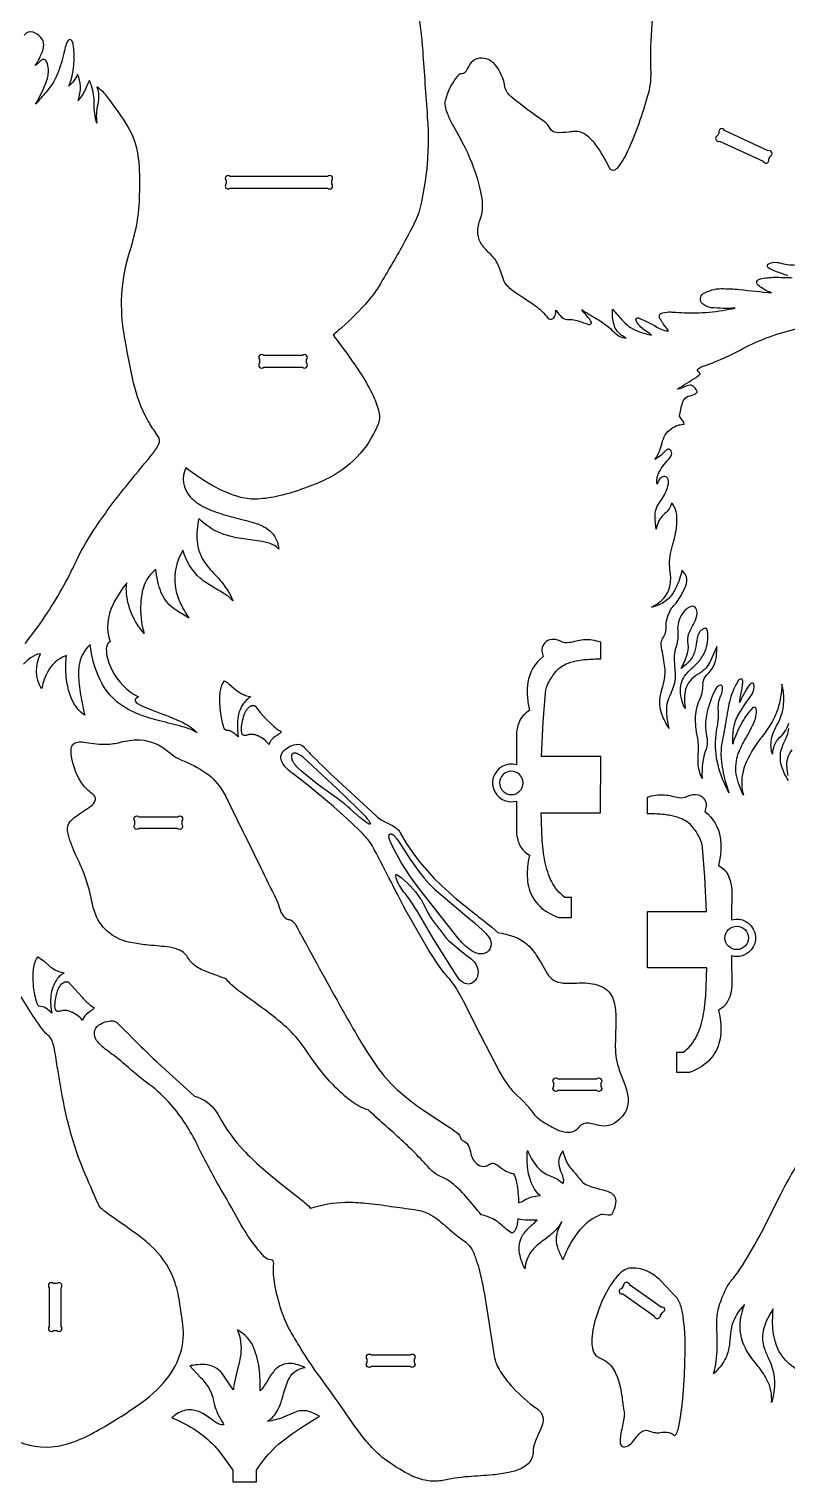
# Model space of a CAD drawing. Extents: x -297 to 360, y -254 to 316.
# Drawn here: x -19.6 to 174.1, y -252.3 to 118.8 of the extents above; entities that cross this region are included whole.
import ezdxf

# ---------------------------------------------------------------- set-up
doc = ezdxf.new("R2010")
doc.units = 0
doc.header["$MEASUREMENT"] = 0
doc.layers.get('0').update_dxf_attribs({"linetype": 'CONTINUOUS'})

msp = doc.modelspace()

# ---------------------------------------------------------------- linework, layer by layer
for points in [[(76.43, 135.1, -0.070329), (81.01, 113.26, 0.000867), (82.18, 96.34, -0.045678), (81.96, 82.45, -0.017739), (80.72, 74.68, -0.063722), (78.93, 69.38, -0.013917), (75.6, 63.04, -0.005028), (69.64, 52.84, -0.037354), (67.11, 49.37, -0.02405), (60.36, 42.61, -0.011954), (58.09, 40.67, -0.020298), (65.25, 30.64, -0.030212), (68.42, 25.01, -0.052109), (69.83, 20.95, -0.150271), (69.53, 17.69, -0.187965), (56.19, 3.73, -0.028023), (50.84, 1.54, -0.02766), (44.31, -0.46, -0.043257), (38.9, -1.25, -0.067309), (34.5, -0.83, -0.060689), (27.22, 2.25, -0.039676), (20.48, 6.77, 0.299532), (21.58, -0.69, 0.087), (25.38, -3.37, 0.045821), (30.01, -5.15, 0.011316), (35.11, -6.52, -0.010703), (38.45, -7.45, -0.074593), (41.53, -8.99, -0.174765), (44.03, -12.84, -0.037408), (44.23, -14.04, 0.113296), (42.71, -12.91, 0.068641), (39.95, -12.1), (34.62, -11.35, -0.047579), (29.62, -10.06, -0.109363), (23.8, -6.2, 0.076069), (23.35, -11.98, 0.12384), (25.23, -17.33, 0.039931), (28.39, -21.04, -0.044461), (31.31, -24.79, -0.048674), (32.49, -27.24, 0.073284), (30.43, -25.51, 0.011531), (27.37, -23.7, -0.042965), (24.18, -21.49, -0.149929), (19.75, -14.27, 0.167713), (17.74, -23.36, 0.073265), (18.95, -27.49, 0.03001), (20.13, -29.82, 0.012807), (21.25, -31.68, 0.010715), (18.27, -29.82, -0.178967), (13.88, -24.36, -0.039776), (13.2, -21.81, -0.013692), (12.79, -19.25, 0.14529), (9.85, -23.27, 0.073676), (8.94, -27.8, 0.090771), (9.85, -35.59, -0.17418), (5.28, -24.65, -0.04076), (5.38, -22.65, 0.046058), (1.89, -28.08, 0.203272), (1.12, -37.7, 0.19202), (0.57, -38.17, 0.154062), (0.17, -40.03, 0.103542), (1.57, -44.86, 0.154317), (8.37, -51.81, 0.083761), (7.64, -52.31, 0.389363), (7.8, -53.18, 0.067936), (10.03, -54.43, -0.001676), (17.34, -57.27, -0.040309), (21.29, -59.23, -0.06865), (23.34, -60.91, 0.061537), (19.63, -59.4, 0.006694), (13.79, -57.92, -0.026967), (8.7, -56.33, -0.041157), (4.81, -54.43, -0.144989), (-1.45, -47.39, -0.089004), (-3.96, -38.42, 0.178602), (-6.83, -44.01, 0.039721), (-6.95, -45.98, 0.038641), (-6.4, -51.27, 0.00965), (-5.36, -56.49, -0.13299), (-8.62, -52.47, -0.064005), (-9.8, -48.56, -0.05419), (-10.17, -43.57, -0.018679), (-10.04, -41.25, 0.198126), (-14.98, -45.62, 0.041469), (-15.89, -47.94, 0.016575), (-16.37, -49.74, -0.261117), (-16.63, -40.75, 0.11613), (-19.24, -41.82, 0.032512), (-20.97, -43.43, -0.008994)], [(140.37, 127.52, 0.020828), (139.27, 115.69, 0.022262), (139.28, 107.78, -0.070317), (138.49, 101.79, -0.036845), (133.38, 87.63, -0.068792), (130.6, 83.23, -0.091833), (129.98, 82.77, -0.327512), (128.94, 83.06, -0.072774), (128.66, 83.45, 0.053577), (125.17, 89.37, 0.079339), (122.37, 92.03, 0.152945), (119.86, 92.69, 0.027119), (118.32, 92.48, -0.042613), (115.28, 92.37, -0.250257), (113.55, 93.42, 0.130871), (112.01, 95.22, -0.021834), (103.56, 101.58, -0.141466), (102.02, 103.92, 0.136385), (99.53, 109.68, 0.168818), (96.8, 111.34, 0.167635), (94.28, 110.94, 0.129787), (92.76, 109.34, 0.018982), (92.21, 108.27, -0.151925), (91.47, 107.49, -0.072325), (90.76, 107.34, 0.165154), (89.87, 106.79, 0.109853), (86.75, 100.51, 0.077887), (86.71, 99.14, 0.043691), (87.27, 97.33, 0.031225), (88.54, 94.56, -0.014432), (91.83, 88.51, -0.055078), (95.63, 78, -0.025038), (96.19, 74.84, -0.062536), (96.11, 71.94, -0.050482), (95.49, 69.86, 0.100672), (95.03, 66.5, 0.130159), (96.04, 63.8, 0.034671), (96.63, 63.04, 0.004668), (98.76, 60.82, -0.101238), (100.57, 57.79), (101.55, 54.9, 0.118116), (102.72, 53.1, 0.04113), (104.06, 52, -0.002898), (109.57, 48.29, -0.073029), (113.09, 44.92, 0.249937), (113.93, 44.68, 0.394335), (114.91, 47, -0.131701), (115.16, 46.8, 0.014317), (116.5, 45.26, 0.244911), (118.41, 44.61, -0.095856), (120.03, 44.49, -0.008794), (123.38, 43.38, 0.328193), (124.1, 43.66, 0.18721), (124.11, 43.84, 0.083905), (122.98, 45.57, -0.024261), (121.63, 47.15, 0.013108), (125.57, 44.74, -0.033522), (128.58, 42.63, -0.008892), (130.1, 41.22, 0.060371), (131.39, 40.28, 0.112928), (133, 39.89, -0.107204), (130.68, 41.68, -0.105157), (129.92, 43.28, -0.094506), (129.51, 47.26, 0.021477), (132.23, 44.18, 0.116316), (136.37, 41.5, 0.027086), (139.49, 40.63, 0.015978), (137.71, 41.89, -0.11479), (135.52, 44.33, -0.328521), (135.57, 44.92, -0.328521), (136.14, 45.04, -0.024781), (141.53, 42.33, 0.074741), (143.19, 41.75, 0.046363), (143.82, 41.71, 0.076723), (142.94, 42.87, -0.041519), (142.15, 44.06, 0.028656), (141.66, 44.75, -0.222996), (141.54, 45.84, -0.185093), (141.83, 46.13, -0.107614), (143.9, 46.55, -0.024605), (144.97, 46.52, 0.017104), (150.74, 46.3, 0.035818), (157.66, 46.96, 0.01125), (160.83, 47.53, -0.042452), (154.72, 47.64, -0.132414), (152.53, 48.62, -0.488687), (152.71, 51.23, -0.131071), (157.27, 52.51, -0.026969), (161.98, 52.28, -0.001658), (170.12, 51.42, 0.073029), (169.43, 51.71, -0.063077), (166.71, 53.39, -0.401455), (166.55, 54.62, -0.144956), (167.09, 54.94, -0.045014), (167.64, 55.07, -0.055704), (171.53, 55.41, -0.007778), (175.44, 55.3, 0.025224)], [(-20.56, -38.14), (-17.89, -34.6, 0.039199), (-9.23, -20.61, 0.003776), (-7.12, -16.24, -0.030703), (-3.01, -9.13, -0.02348), (5.11, 1.91, -0.002814), (11.64, 9.88, 0.043735), (13.44, 12.49, 0.187406), (13.69, 14.21, 0.069781), (13.48, 14.68, -0.013916), (11.28, 17.99, -0.012968), (10.62, 19.14, -0.072368), (7.14, 28.45, -0.013019), (4.55, 41.82, -0.116204), (6.31, 62.5, 0.073879), (8.68, 76.35, 0.02178), (8.55, 84.7, 0.113228), (5.6, 94.11, 0.019313), (4.57, 95.76, 0.010285), (0.28, 101.69, 0.049822), (-0.89, 102.96, 0.02213), (-2.22, 104.05, -0.137475), (-2.03, 99.64, 0.09706), (-2.26, 94.75, -0.080757), (-2.91, 99.8, 0.080103), (-3.62, 104.28, 0.016507), (-4.11, 105.71, 0.058574), (-4.46, 105.11, -0.04715), (-6, 101.91, -0.039815), (-7.02, 100.54, 0.081273), (-6.44, 104.26, 0.107299), (-7.2, 107.19, -0.101159), (-9.39, 104.27, 0.133809), (-8.28, 115.01, 0.104396), (-8.71, 115.93, 0.4885), (-9.59, 115.88, 0.073098), (-10.09, 115, 0.034147), (-10.54, 113.29, -0.030418), (-12.03, 108.07, -0.093737), (-15.22, 102.74, -0.010797), (-16.59, 101.18, 0.011618), (-17.93, 99.61, 0.04554), (-15.03, 105.78, 0.110313), (-14.66, 109.04, 0.102475), (-15.3, 110.79, 0.330465), (-16.09, 111.01, 0.128215), (-17.03, 110.37), (-17.49, 109.89, -0.056296), (-17.99, 109.48, 0.05712), (-16.09, 113.27, 0.063771), (-15.82, 114.73, 0.204711), (-16.63, 116.76, 0.1186), (-18.53, 118, 0.317363), (-20.81, 117.3, 0.087814)], [(174.34, 55.79, -0.007767), (171.28, 56.9, -0.01989), (169.41, 57.73, -0.518717), (169.26, 58.73, -0.181117), (171.62, 59.2, -0.03993), (172.76, 58.95, 0.057308), (176.73, 58.53, -0.007512)], [(174.48, -58.56, -0.124901), (171.93, -62.45, 0.151213), (170.53, -65.11, 0.016769), (170.35, -66.41, -0.114421), (170.12, -62.57, -0.083801), (171.69, -58.75, 0.15929), (173.18, -50.63, 0.019004), (172.77, -48.49, -0.069805), (171.71, -54.93, -0.064773), (169.67, -59.12, -0.030115), (166.88, -63, 0.065408), (163.34, -69.27, 0.129892), (162.67, -75.6, 0.030012), (162.98, -76.91, -0.077056), (161.13, -71.49, -0.123418), (161.64, -66.28, -0.045076), (163.51, -62.49, 0.03835), (165.83, -57.86, 0.080904), (166.28, -55.77, 0.046424), (166.21, -54.82, 0.454877), (165.59, -54.47, 0.117244), (165.32, -54.62, 0.067086), (163.03, -57.59, 0.050298), (160.65, -62.44, 0.022432), (160.24, -63.82, -0.043024), (160.5, -59.61, -0.095909), (161.95, -55.85, -0.014775), (164.75, -51.71, 0.095136), (165.59, -49.98, 0.10271), (165.62, -48.57, 0.513419), (164.99, -48.3, 0.108189), (164.76, -48.46, 0.058986), (163.21, -50.75, 0.007123), (161.99, -53.22, -0.030098), (162.16, -51.97, 0.027218), (162.73, -48.79, 0.031955), (162.77, -47.72, 0.104008), (162.63, -47.32, 0.362515), (162.19, -47.24, 0.185951), (161.51, -47.81, 0.076365), (159.37, -53.1, 0.015861), (158.94, -55.21, -0.001977), (157.93, -61.13, 0.015389), (157.38, -64.1, 0.065926), (157.34, -68.3, 0.045212), (158.54, -74.05, 0.011293), (159.26, -76.29, -0.037696), (156.95, -70.86, -0.076249), (155.83, -63.75, -0.046831), (156.29, -59.55, 0.059151), (156.54, -54.75, -0.11499), (157.22, -51.44, 0.11346), (157.65, -49.35, 0.422777), (157, -48.79, 0.184095), (155.99, -49.57, 0.047833), (155.54, -50.4, 0.0445), (153.73, -55.48, 0.067747), (153.28, -59.83, 0.041714), (153.68, -62.45, -0.119543), (153.41, -65.11, 0.098463), (152.41, -72.59, -0.103072), (151.39, -68.72, -0.047908), (151.47, -65.67, 0.063903), (151.22, -61.97, -0.058323), (150.75, -56.83, -0.102603), (151.99, -52.01, 0.104996), (152.63, -48.3, -0.172123), (153.62, -46.12, 0.195997), (156.06, -41.26, 0.031323), (156.13, -38.94), (154.54, -42.54, -0.130815), (152.34, -45.35, 0.032736), (150.19, -46.81, 0.203222), (147.96, -50.98, 0.053807), (147.93, -53.32, 0.015935), (148.08, -54.74, -0.13736), (146.89, -49.45, -0.172056), (148.55, -45.7, -0.020181), (150.9, -43.43, 0.072041), (152.83, -40.86, 0.123222), (153.86, -35.82, 0.042865), (153.71, -34.72, 0.117466), (153.45, -34.24, 0.157503), (153.04, -34.28, 0.258569), (151.2, -36.4, 0.036353), (150.92, -38.3, -0.065918), (150.18, -41.06, -0.116694), (148.3, -43.52, -0.018207), (147.06, -44.5, 0.060915), (148.67, -40.65, 0.104737), (148.79, -37.54, -0.139951), (149.15, -35.25, -0.003733), (150.48, -32.73, 0.100653), (151.11, -30.46, 0.10935), (150.84, -29.12, 0.367404), (149.59, -28.65, 0.182425), (146.81, -31.46, 0.137594), (146.19, -35.1, -0.119867), (145.6, -39.44, 0.07433), (145.27, -41.82, 0.019104), (145.49, -45.46, -0.114811), (144.85, -49.85, -0.009428), (143.87, -52.03, 0.114985), (143.31, -56.36, 0.044875), (143.91, -59.82, -0.04556), (142.1, -56.19, -0.142518), (141.78, -51.35), (141.94, -50.67, 0.008646), (142.7, -47.65, 0.08794), (142.83, -43.69, 0.011617), (142.03, -39.23, -0.056051), (141.98, -37.87, -0.128471), (142.52, -36.56, 0.144619), (143.18, -34.27, -0.083832), (143.5, -31.78, -0.090654), (144.44, -29.36, -0.038606), (145.45, -28.17, 0.062822), (147.45, -25.06, 0.049924), (148.41, -22.8, 0.204915), (148.15, -20.56, 0.009707), (147.3, -19.41, -0.051643), (145.72, -23.96, -0.059979), (144.18, -26.32, -0.118312), (141.41, -28.24, -0.044354), (139.47, -28.86, 0.066351), (142.22, -26.96, 0.16397), (144.23, -23.03, 0.089667), (144.19, -19.35, -0.109076), (144.67, -13.79, 0.042554), (145.85, -8.59, 0.05224), (145.91, -5.2, 0.123399), (145, -2.74, 0.039353), (144.6, -2.27, -0.148803), (142.89, -4.96, 0.151721), (140.83, -8.2, 0.035855), (140.69, -8.97, -0.032039), (140.41, -5.64, -0.045071), (140.55, -4.11, -0.063773), (140.95, -3.1, -0.011537), (142.29, -1.03, 0.086235), (143.78, 2.65, 0.17793), (143.6, 4.05, 0.420412), (142.15, 4.37, 0.135197), (141.38, 3.56, 0.028909), (140.9, 2.53, -0.165787), (141.36, 5.5, -0.062958), (142.72, 7.62, -0.006001), (144.14, 9.28, 0.140379), (144.65, 10.36, 0.372208), (143.87, 11.47, 0.246926), (143.19, 11.25, -0.024761), (141.83, 9.88, -0.054713), (140.36, 8.88, 0.071732), (141.7, 11.47, 0.01673), (142.32, 13.62, -0.188237), (144.95, 17.02, -0.092681), (146.48, 17.69, 0.004501), (147.84, 17.92, 0.092677), (147.31, 18.95, -0.02303), (146.64, 19.9, -0.043461), (147.42, 23.37, -0.038106), (147.78, 24.17, -0.205067), (149.32, 25.15, 0.148004), (151.18, 26.05, 0.121409), (150.85, 26.78, 0.039175), (150.13, 27.6, 0.195753), (149.37, 27.85, 0.078766), (147.75, 27.34, -0.082002), (146.13, 26.85, -0.002491), (150.88, 29.85, 0.048798), (151.89, 30.69, 0.176881), (151.44, 31.18, -0.146353), (151.21, 31.53, -0.165852), (151.23, 31.71, -0.187032), (152.2, 32.51, 0.044337), (163.51, 37.55, -0.071981), (178.01, 42.52, -0.068852)], [(174.47, -73.14, -0.093331), (172.55, -68.78, -0.133461), (172.83, -64.67, -0.036361), (173.79, -62.48, 0.089274), (174.57, -59.86, 0.071182)], [(175.33, -65.34, 0.191273), (174.01, -69.91, 0.024496), (174.28, -71.85, -0.011113)], [(-23.39, -241.46, 0.163797), (-12.42, -243.19, 0.060579), (-7.26, -241.72, 0.036643), (-1.65, -238.95, 0.02738), (9.29, -231.98, 0.073943), (16.2, -225.22, 0.103988), (19.43, -218.25, 0.094715), (19.62, -211.41), (18.75, -205.62, 0.053866), (17.27, -200.07, 0.109598), (11.46, -191.9, 0.030042), (8.28, -189.31, 0.005437), (0.93, -184.08, -0.020872), (-0.89, -182.67, -0.096572), (-1.93, -181.27, -0.005494), (-5.67, -172.66, -0.041725), (-9.81, -159.71, -0.018045), (-12.17, -147.51, 0.004632), (-12.97, -142.49, 0.033701), (-13.68, -139.54, 0.138652), (-14.84, -138.13, -0.060014), (-16.65, -136.03, -0.034838), (-23.45, -125.03, -0.003946)], [(176.68, -223.7, -0.047913), (173.71, -221.21, -0.122834), (171.12, -216.61, -0.072289), (170.43, -211.1, -0.020661), (170.56, -208.15, 0.073337), (168.17, -213.01, 0.159938), (168.32, -218.25, 0.030333), (169.46, -220.96, -0.170602), (170.55, -230.41, -0.022436), (170.15, -232.01, 0.143267), (168.98, -226.22, 0.050355), (166.28, -222.25, -0.04682), (163.48, -218.18, -0.16245), (162.25, -210.86, -0.052205), (163.23, -207.01, 0.128398), (160.03, -212.38, 0.030378), (159.76, -213.65, 0.012622), (159.42, -216.88, -0.064556), (158.69, -220.08, -0.090731), (156.24, -223.8, -0.019101), (155.34, -224.7, 0.060814), (156.25, -218.14, 0.017572), (156.24, -214.52, -0.014653), (156.16, -211.27, -0.073747), (156.79, -207.31, -0.039564), (158.49, -203.05, -0.048251), (160.04, -200.69, 0.028294), (162.71, -197, 0.021741), (167.55, -188.64), (172.61, -178.61, -0.028625), (180.15, -165.89, -0.049406)]]:
    msp.add_lwpolyline(points, format="xyb")
for points in [[(156.87, 90.17), (168.01, 85.03, 1), (169.42, 85.55), (169.79, 86.34, 1), (169.27, 87.75), (158.12, 92.9, 1), (156.72, 92.38), (156.35, 91.58, 1)], [(31.83, 78.19), (56.71, 78.19, 1), (57.77, 79.25), (57.77, 80.13, 1), (56.71, 81.19), (31.83, 81.19, 1), (30.77, 80.13), (30.77, 79.25, 1)], [(40.39, 32.45), (50.27, 32.45, 1), (51.33, 33.51), (51.33, 34.39, 1), (50.27, 35.45), (40.39, 35.45, 1), (39.33, 34.39), (39.33, 33.51, 1)], [(111.38, -67.05), (111.76, -58.19), (112.39, -50.71, -0.088505), (113.19, -48.11, -0.025013), (113.84, -46.96, -0.022924), (114.75, -45.63, -0.139463), (118.21, -43.15, -0.050567), (120.9, -42.45, -0.018966), (122.63, -42.23, -0.022319), (126.49, -42.08), (126.49, -37.82, 0.098584), (122.09, -37.23, 0.038732), (120.2, -37.54, -0.029406), (118.4, -37.93, -0.164756), (116.25, -37.58, 0.196157), (113.42, -37.23, 0.3648), (111.49, -40.09, 0.077104), (111.81, -41.46, 0.196315), (107.87, -48.16, 0.058993), (107.75, -51.72, 0.03903), (108.31, -55.29, 0.181595), (105.64, -58.22, 0.051801), (105.13, -59.95, 0.026718), (104.94, -61.35), (104.95, -69.13, 0.410057), (99.05, -72.39, 0.410057), (102.23, -78.34, 0.144618), (104.95, -78.38), (104.94, -86.16, 0.050313), (105.34, -88.45, 0.12454), (106.81, -91.12, 0.08283), (108.31, -92.22), (107.98, -93.86, 0.071707), (107.8, -98.87, 0.121835), (109.57, -103.7, 0.122405), (113.67, -107.23, 0.035774), (115.81, -108.17), (118.99, -108.17), (118.99, -102.99), (117.31, -102.99, -0.120826), (113.91, -98.9, -0.029785), (113.16, -97.15, -0.030909), (112.4, -94.54, -0.022276), (111.88, -91.64), (111.55, -88.46), (111.3, -81.38), (126.48, -81.38), (126.49, -67.05)], [(126.32, -184.11, 0.139673), (119.88, -189.62, 0.04993), (117.49, -193.99, 0.011236), (116.84, -195.55, -0.020035), (115.66, -192.84, -0.185201), (115.69, -187.76, -0.036462), (116.58, -185.83, -0.082493), (114.1, -188.83, -0.023288), (111.18, -191.13, 0.068483), (108.72, -193.5, 0.135044), (107.08, -197.86, -0.081512), (105.69, -193.36, -0.182643), (106.72, -189.04, -0.054728), (109.05, -186.58, 0.016013), (110.24, -185.43, 0.010747), (107.77, -185.45, -0.077157), (105.34, -185.12, -0.078698), (104.69, -187.88, -0.177544), (103.81, -188.8, -0.048803), (100.96, -186.54, 0.097438), (97.59, -184.56, 0.025709), (95.96, -184.08, 0.007102), (92.22, -179.59, 0.055011), (87.71, -175.42, 0.076763), (85.55, -174.3, -0.080455), (83.66, -173.12, -0.025008), (82.73, -172.23, 0.027815), (75.11, -164.54, -0.002731), (67.07, -157.3, -0.067891), (65.04, -156.49, -0.059148), (61.15, -153.79, -0.060593), (52.78, -144.34, -0.0073), (50.73, -141.35, 0.061217), (46.17, -136.18, 0.022743), (41.8, -132.57, 0.005246), (33.98, -126.88, -0.043195), (31.6, -124.78, -0.026462), (30.87, -123.89, 0.010825), (26.06, -122.13, -0.069632), (22.86, -120.49, -0.106053), (20.93, -118.24, 0.170484), (18.43, -116.29, 0.060626), (15.72, -115.64, 0.00255), (10.38, -115.14, -0.024026), (6.44, -114.55, -0.089521), (1.66, -112.63, -0.143038), (-2.31, -107.95, -0.066624), (-3.5, -104.14, 0.053625), (-6.03, -95.69, 0.008105), (-7.94, -91.49, -0.051008), (-9.76, -86.01, -0.219359), (-9.09, -83.61, -0.084456), (-7.63, -82.3, 0.006645), (-3.79, -79.68, 0.159431), (-2.66, -78.29, 0.23775), (-2.9, -77.07, 0.082634), (-3.76, -76.26, -0.092937), (-6.17, -73.71, -0.137172), (-8.86, -65.25, -0.365399), (-7.14, -63.31, -0.094584), (-5.69, -63.31, 0.046571), (-0.29, -63.88, 0.047855), (3.25, -63.51, -0.065337), (7.87, -62.74, -0.162803), (15.19, -65.1, -0.018273), (16.96, -66.51, 0.059794), (19.19, -67.84, -0.061198), (25.71, -71.26, -0.102747), (29.84, -75.75, -0.021365), (30.81, -77.52, 0.001451), (39.48, -95.07, 0.000759), (43.63, -103.62, -0.051284), (44.55, -106.16, 0.139994), (45.87, -108.26, 0.145204), (46.95, -108.68, -0.189437), (48.38, -109.75, -0.020116), (49.45, -111.69, 0.0022), (59.76, -130.45, 0.006153), (65.55, -140.49, 0.017977), (69.66, -146.75, 0.057138), (75.15, -152.71, 0.02882), (80.93, -157.2, 0.009784), (88.17, -161.94, -0.043437), (90.25, -163.53, -0.170277), (90.66, -164.39, 0.142785), (90.97, -164.91, 0.035381), (91.88, -165.48, -0.153016), (92.97, -167.09, -0.00947), (93.39, -168.83, 0.200398), (95.48, -171.47, 0.298474), (98.13, -171.13, -0.148816), (98.74, -170.88, -0.125004), (99.85, -171.26, -0.0063), (101.91, -172.7, 0.082035), (103.51, -173.42, 0.048506), (104.14, -173.5, -0.091336), (105.01, -175.96, -0.037828), (105.51, -181.02, 0.062991), (106.91, -180.39, -0.124622), (110.98, -179.19, -0.132456), (108.53, -175.28, -0.072445), (107.72, -170.76, -0.029649), (107.75, -167.68, 0.063412), (110.2, -171.72, 0.119874), (113.18, -173.98, -0.030478), (115.41, -175.02, -0.07734), (116.87, -176.21, 0.15777), (116.91, -174.47, 0.045367), (116.32, -173.02, -0.107644), (115.81, -170.58, -0.10833), (116.34, -168.64, -0.018349), (116.82, -167.75, 0.114602), (116.86, -168.15, -0.011925), (117.63, -170.27, 0.077149), (118.62, -171.94, 0.006902), (120.37, -173.99, 0.022672), (121.57, -175.47, 0.108798), (123.15, -176.52, 0.05138), (126.64, -177.61, -0.018625), (128.41, -178.13, -0.108477), (129.74, -179.03, -0.179643), (130.32, -180.58, -0.103829), (129.91, -182.63, -0.01003), (129.31, -184.05, -0.086809), (128.43, -184.15), (126.92, -184, 0.124992)], [(131.16, -159.81, -0.265862), (126.02, -161.27, 0.021339), (123.46, -160.71, 0.275993), (120.94, -161.73, -0.268508), (117.75, -163.07, -0.08289), (115.3, -162.36, -0.019151), (114.07, -161.75, -0.004126), (111.35, -160.16, -0.08114), (109.82, -158.77, 0.021342), (107.87, -156.31), (106.63, -155), (104.63, -153.09, -0.044911), (102.78, -150.84), (101.68, -149.17), (100.56, -147.29), (95.97, -138.43), (91.47, -129.53, 0.024235), (88.93, -125.25, 0.034419), (87.42, -123.35, -0.023687), (86.41, -122.17), (85.25, -120.61), (82.59, -116.55), (76.67, -106.32, 0.001163), (68.1, -89.72, 0.038935), (67.03, -88.26, 0.02196), (64.67, -85.73), (61.61, -82.82), (58.19, -79.79), (51.64, -74.32), (47.8, -71.33, -0.09979), (45.27, -68.81, -0.109283), (44.78, -67.38, -0.205659), (45.37, -65.73, -0.208406), (49.18, -63.89, -0.248175), (50.74, -64.7, 0.012789), (52.37, -66.44, 0.002461), (58.27, -72.22), (69.09, -82.21, 0.052062), (70.89, -83.45, -0.009839), (73.28, -84.66, -0.12096), (75.28, -86.49), (76.81, -89.11), (78.46, -91.58), (80.23, -93.91), (82.08, -96.09), (83.97, -98.14), (85.89, -100.05), (89.68, -103.47, 0.002146), (98.69, -110.61), (99.55, -111.36, -0.035083), (100.15, -112, -0.04257), (104.23, -112.99, -0.148894), (109.22, -116.66, -0.018088), (110, -117.73), (111.24, -119.69), (112.83, -122.47, 0.239385), (116.68, -124.87, 0.014569), (117.72, -124.92, 0.007029), (122.05, -124.82, -0.094889), (126.7, -125.77, -0.207799), (129.68, -129.06, -0.054644), (130.21, -131.3, -0.024884), (130.36, -133.16), (130.35, -135.8, 0.010941), (130.22, -141.18, 0.086071), (131.25, -147.1), (132.79, -151.26, -0.074684), (133.53, -154.65, -0.184526), (132.04, -158.87, -0.032889)], [(103.65, -70.75, 0.414214), (100.65, -73.75, 0.414214), (103.65, -76.75, 0.414214), (106.65, -73.75, 0.414214)], [(153.52, -106.63), (153.14, -97.78), (152.51, -90.29, 0.088505), (151.71, -87.69, 0.025013), (151.07, -86.55, 0.022924), (150.16, -85.21, 0.139463), (146.69, -82.73, 0.050567), (144, -82.03, 0.018966), (142.27, -81.81, 0.022319), (138.42, -81.66), (138.42, -77.4, -0.098584), (142.81, -76.81, -0.038732), (144.7, -77.12, 0.029406), (146.5, -77.51, 0.164752), (148.65, -77.17, -0.196157), (151.48, -76.81, -0.364798), (153.41, -79.67, -0.077104), (153.09, -81.04, -0.196315), (157.03, -87.74, -0.058993), (157.16, -91.3, -0.039001), (156.59, -94.87, -0.181597), (159.27, -97.8, -0.051801), (159.77, -99.53, -0.026718), (159.96, -100.93), (159.95, -108.71, -0.410057), (165.85, -111.97, -0.410057), (162.67, -117.92, -0.144618), (159.95, -117.96), (159.96, -125.74, -0.050313), (159.56, -128.03, -0.124596), (158.09, -130.7, -0.082886), (156.59, -131.8), (156.92, -133.44, -0.071715), (157.1, -138.45, -0.121835), (155.33, -143.28, -0.122405), (151.23, -146.81, -0.035774), (149.09, -147.75), (145.92, -147.75), (145.92, -142.57), (147.59, -142.57, 0.120826), (150.99, -138.48, 0.029785), (151.74, -136.73, 0.030909), (152.5, -134.12, 0.022276), (153.02, -131.22), (153.35, -128.05), (153.6, -120.96), (138.42, -120.96), (138.41, -106.63)], [(8.51, -82.42), (18.39, -82.42, -1), (19.45, -83.48), (19.45, -84.36, -1), (18.39, -85.42), (8.51, -85.42, -1), (7.45, -84.36), (7.45, -83.48, -1)], [(96.44, -117.38, -0.145609), (94.84, -117.27, -0.086611), (92.79, -116.13, -0.041691), (91.03, -114.5, -0.022056), (89.67, -112.91), (80.64, -101.38), (79.25, -99.63), (77.91, -97.78), (75.54, -94.05), (73.72, -90.77, -0.026944), (72.54, -88.22, -0.105503), (72.4, -87.11, -0.210437), (72.6, -86.82, -0.210437), (72.94, -86.78, -0.109216), (73.19, -86.89, -0.083487), (74.02, -87.61, -0.028812), (74.64, -88.39), (77.92, -93.41), (80.13, -96.5), (81.39, -98.07), (82.76, -99.62, 0.020265), (84.5, -101.3), (86.73, -103.24), (91.8, -107.43), (94.21, -109.48), (96.25, -111.34, -0.036671), (97.91, -113.17, -0.212196), (98.45, -115.46, -0.279873), (96.9, -117.24, -0.026974)], [(94.43, -124.2, -0.381851), (91.46, -124.84, -0.143055), (89.69, -123.01, -0.020058), (89.42, -122.5), (83.81, -113.74), (79.66, -106.62), (77.75, -103.65, 0.040261), (76.29, -101.75, -0.088867), (74.2, -97.99, -0.09411), (74.11, -97.34, -0.25663), (74.26, -97.18, -0.25663), (74.46, -97.22, -0.051168), (74.73, -97.38, -0.090049), (80.39, -103.25, -0.022543), (81.15, -104.56), (82.12, -106.55, 0.042564), (84.04, -109.54, -0.005984), (85.83, -111.82, 0.073747), (87.99, -114.34, 0.013406), (92.62, -118.09, -0.045942), (94.13, -119.46, -0.17177), (95.17, -122.08, -0.170465)], [(161.25, -110.34, -0.414214), (164.25, -113.34, -0.414214), (161.25, -116.34, -0.414214), (158.25, -113.34, -0.414214)], [(-13.76, -132.54, 0.058475), (-15.33, -131.27, 0.138448), (-16.97, -130.81, -0.207922), (-17.08, -130.82, -0.207922), (-17.15, -130.74, -0.090177), (-17.48, -130.12, -0.041299), (-18.07, -127.94, -0.064465), (-18.53, -122.21, -0.078), (-17.96, -119.31, -0.068783), (-17.35, -118.19, -0.048936), (-15.67, -119.38), (-14.45, -120.48, 0.096508), (-11.96, -121.9, 0.025339), (-10.61, -122.29, 0.134674), (-12.79, -124.48, 0.117947), (-14.04, -128.65, 0.03573), (-14.04, -130.48, 0.032725)], [(-9.55, -124.59), (-6.05, -128.51, 0.029953), (-4.02, -130.42, 0.038458), (-2.96, -131.18, -0.214015), (-3.21, -131.58), (-3.37, -131.72, 0.014965), (-4.55, -132.55, 0.123349), (-5.77, -133.96, 0.05099), (-5.95, -134.49, 0.116459), (-6.78, -133.48, 0.062414), (-8.49, -132.44, 0.033235), (-9.6, -131.98, 0.138198), (-10.98, -131.92, -0.039234), (-11.97, -132.14, -0.120618), (-12.42, -132.14, -0.24224), (-12.83, -131.62, -0.094107), (-12.95, -130.13, -0.082271), (-12.11, -126.47, -0.097396), (-11.25, -125.1, -0.273919)], [(2.91, -135.01, -0.004218), (8.5, -140.61, 0.010578), (13.41, -145.32), (22.66, -153.74, -0.188747), (28.31, -157.84, -0.020661), (29.66, -160.17, 0.05745), (35.17, -167.51, 0.025923), (39.72, -171.91, 0.012839), (44.59, -175.98, 0.001851), (49.81, -180.09, -0.029172), (52.42, -182.4, -0.078816), (61.22, -180.9, -0.030257), (66.43, -181.1, -0.016243), (72.9, -181.95, -0.001617), (78.86, -182.74, -0.142394), (85.2, -185.55, -0.011151), (88.77, -188.63, 0.030417), (91.39, -190.63, -0.112154), (93.56, -192.9, -0.032973), (94.46, -194.98, -0.028222), (95.34, -197.75, -0.023737), (97.13, -206.57, -0.000884), (99.15, -219.64, 0.097721), (100.53, -223.56, 0.057), (104.04, -228.22, 0.054401), (110.14, -233.55, -0.063933), (111.15, -234.51, -0.184713), (111.77, -236.64, -0.080353), (111.29, -238.54, 0.005505), (109.8, -241.86, 0.10034), (109.22, -244.91, -0.200038), (107.59, -248, -0.078196), (105.85, -249.04, -0.056943), (103.01, -249.91, -0.031904), (98.94, -250.52, -0.003086), (92.66, -250.99, 0.036482), (85.74, -252.02, -0.089745), (82.06, -251.97, -0.068995), (78.02, -250.68, -0.025093), (72.31, -247.27, -0.056806), (68, -243.52, -0.025324), (65.32, -240.33, -0.017647), (62.25, -236.05), (60.21, -233.09, 0.003551), (53.9, -224.33, -0.019339), (49.43, -217.5, -0.010475), (47.15, -213.67, -0.058306), (44.62, -207.59, -0.031197), (43.11, -201.2, -0.062449), (42.97, -196.51, 0.380054), (42.18, -195.56, -0.189286), (40.45, -194.77, 0.006607), (38.59, -192.53, -0.03988), (34.05, -185.63, 0.003601), (28.88, -176.57, -0.017905), (23.44, -166.27, 0.062905), (16.69, -155.92, 0.053156), (11.12, -150.76, -0.022128), (5.9, -146.56, 0.016473), (1.71, -143.1, -0.031692), (-1.12, -140.87, -0.046053), (-2.32, -139.52, -0.183829), (-2.88, -137.49, -0.215116), (-1.72, -135.6, -0.161275), (1.71, -134.55, -0.095698), (2.57, -134.76, -0.069132)], [(115.58, -149.35), (125.46, -149.35, -1), (126.52, -150.41), (126.52, -151.29, -1), (125.46, -152.35), (115.58, -152.35, -1), (114.52, -151.29), (114.52, -150.41, -1)], [(132.59, -243.32, 0.160978), (134.17, -242.59, 0.058703), (135.5, -241.02, -0.019299), (136.46, -239.88, -0.092124), (137.39, -239.25, -0.19846), (138.94, -239.32, 0.146558), (142.16, -239.65, -0.170613), (144.61, -239.98, -0.057844), (145.21, -240.41, 0.442479), (145.64, -240.32, 0.09521), (146.03, -239.59, 0.032463), (146.43, -238.2), (146.82, -236.29), (147.17, -233.94), (147.49, -231.25), (147.94, -225.18), (148.1, -218.82), (148.04, -215.76), (147.88, -212.9), (147.59, -210.33, 0.039438), (146.91, -207.17, 0.052158), (146.29, -205.77, 0.050881), (145.92, -205.27), (143.07, -202.19), (141.77, -200.88, 0.070497), (138.9, -198.74, 0.124339), (134.22, -197.68, 0.151929), (132.2, -198.41, 0.064749), (130.25, -200.33, 0.033582), (128.64, -202.65), (127.63, -204.46), (126.71, -206.4), (125.89, -208.42), (125.21, -210.47, 0.072372), (124.2, -216.51, 0.070122), (124.56, -218.84, 0.20565), (126.2, -220.64, -0.173438), (129.65, -223.44, -0.081972), (131.23, -227.13, -0.02697), (131.75, -229.52, -0.008565), (132.24, -233.08, 0.022175), (132.5, -234.42, -0.068004), (132.5, -235.54, -0.020511), (132.35, -236.57, 0.007656), (131.57, -240.36, 0.037994), (131.43, -242.04, 0.096029), (131.63, -242.86, 0.327818)], [(-14.41, -202.71), (-14.41, -212.59, 1), (-13.35, -213.65), (-12.47, -213.65, 1), (-11.41, -212.59), (-11.41, -202.71, 1), (-12.47, -201.65), (-13.35, -201.65, 1)], [(133.85, -201.91), (141.94, -207.57, -1), (142.2, -209.05), (141.69, -209.77, -1), (140.22, -210.03), (132.12, -204.36, -1), (131.86, -202.89), (132.37, -202.17, -1)], [(32.5, -252.33), (38.5, -252.33), (38.5, -249.33, -0.083674), (45.25, -241.82), (47.74, -239.95), (50.84, -237.87), (54.67, -235.56, 0.068771), (51.71, -234.29, 0.166089), (48.24, -234.57), (45.44, -235.81, -0.068554), (41.35, -236.84, 0.140954), (43.99, -233.9, 0.045851), (45.04, -231.24, -0.018484), (46.26, -227.28, -0.067249), (47.34, -225.16, -0.21477), (50.96, -223.1, 0.093276), (47.27, -222.06, 0.231976), (43.09, -223.88, 0.03075), (42.15, -225.15, -0.010047), (40.39, -227.97, -0.061008), (39.46, -229.06, 0.035212), (39.22, -223.27, 0.077459), (37.57, -217.48, 0.119218), (34.73, -214.12, 0.036212), (33.69, -213.49, -0.123178), (34.51, -219.65, -0.025503), (34.2, -221.45), (33.3, -224.97), (32.9, -226.82, 0.028112), (32.65, -228.78, -0.047206), (31.23, -226.75, 0.022019), (29.83, -224.69, 0.215195), (25.34, -222.36, 0.051847), (22.95, -222.44, 0.019867), (21.51, -222.69), (24.26, -225.61, -0.036084), (26.32, -228.3, -0.073644), (27.35, -230.69, 0.026231), (28.01, -233.35, 0.051017), (29.34, -236.23, 0.015752), (30.21, -237.64, -0.184203), (28.97, -237.55, -0.052959), (27.89, -236.95, 0.018354), (24.84, -234.87, 0.107946), (21.89, -233.92, 0.166475), (18.21, -234.96, 0.042397), (16.91, -235.95, -0.102116), (27.19, -242.51, -0.018369), (28.54, -243.96), (29.97, -245.73), (32.5, -249.33)], [(67.91, -219.87), (77.79, -219.87, -1), (78.85, -220.93), (78.85, -221.81, -1), (77.79, -222.87), (67.91, -222.87, -1), (66.85, -221.81), (66.85, -220.93, -1)]]:
    msp.add_lwpolyline(points, format="xyb", close=True)
for points in [[(33.89, -62.01), (33.29, -61.47), (33.02, -61.25), (32.76, -61.05), (32.5, -60.86), (32.37, -60.78), (32.23, -60.7), (32.09, -60.63), (31.94, -60.56), (31.79, -60.49), (31.62, -60.42), (31.54, -60.4), (31.46, -60.37), (31.38, -60.36), (31.31, -60.35), (31.24, -60.34), (31.17, -60.33), (31.05, -60.33), (30.93, -60.33), (30.87, -60.32), (30.82, -60.32), (30.79, -60.31), (30.77, -60.31), (30.74, -60.3), (30.72, -60.3), (30.69, -60.29), (30.67, -60.28), (30.64, -60.27), (30.62, -60.26), (30.6, -60.24), (30.57, -60.22), (30.55, -60.21), (30.53, -60.19), (30.5, -60.17), (30.48, -60.14), (30.46, -60.11), (30.44, -60.09), (30.41, -60.05), (30.39, -60.02), (30.35, -59.94), (30.3, -59.86), (30.26, -59.76), (30.21, -59.64), (30.17, -59.51), (30.07, -59.21), (29.87, -58.39), (29.42, -56), (29.24, -54.58), (29.14, -53.09), (29.14, -52.33), (29.16, -51.59), (29.23, -50.85), (29.28, -50.49), (29.34, -50.14), (29.42, -49.8), (29.5, -49.46), (29.61, -49.13), (29.72, -48.81), (29.85, -48.51), (30, -48.21), (30.16, -47.93), (30.34, -47.67), (30.48, -47.73), (30.62, -47.81), (30.77, -47.9), (30.91, -48), (31.2, -48.22), (31.49, -48.47), (32.83, -49.66), (33.23, -49.98), (33.65, -50.29), (34.11, -50.6), (34.61, -50.89), (35.15, -51.16), (35.44, -51.28), (35.74, -51.4), (36.05, -51.51), (36.37, -51.62), (36.71, -51.71), (37.07, -51.79), (36.78, -51.97), (36.51, -52.16), (36.25, -52.35), (36.01, -52.57), (35.78, -52.79), (35.56, -53.02), (35.35, -53.26), (35.16, -53.52), (34.98, -53.78), (34.81, -54.06), (34.66, -54.34), (34.51, -54.64), (34.38, -54.94), (34.26, -55.25), (34.15, -55.57), (34.06, -55.9), (33.97, -56.23), (33.89, -56.58), (33.78, -57.28), (33.7, -58.02), (33.66, -58.78), (33.67, -59.56), (33.71, -60.36), (33.78, -61.17)], [(41.75, -63.92), (41.45, -63.57), (41.13, -63.24), (40.8, -62.94), (40.46, -62.65), (40.11, -62.39), (39.75, -62.16), (39.38, -61.95), (39.19, -61.86), (39.01, -61.77), (38.82, -61.69), (38.63, -61.62), (38.44, -61.56), (38.25, -61.51), (38.06, -61.46), (37.87, -61.43), (37.68, -61.4), (37.49, -61.38), (37.3, -61.37), (37.11, -61.37), (36.93, -61.38), (36.74, -61.4), (36.55, -61.43), (36.37, -61.47), (36.18, -61.52), (36, -61.58), (35.91, -61.61), (35.83, -61.63), (35.75, -61.65), (35.67, -61.67), (35.59, -61.67), (35.56, -61.67), (35.52, -61.67), (35.49, -61.67), (35.45, -61.67), (35.42, -61.67), (35.39, -61.66), (35.36, -61.65), (35.33, -61.65), (35.3, -61.64), (35.27, -61.63), (35.24, -61.61), (35.22, -61.6), (35.19, -61.59), (35.16, -61.57), (35.14, -61.56), (35.12, -61.54), (35.09, -61.52), (35.07, -61.5), (35.05, -61.48), (35.03, -61.46), (35.01, -61.44), (34.99, -61.41), (34.97, -61.39), (34.95, -61.36), (34.91, -61.31), (34.88, -61.25), (34.85, -61.19), (34.83, -61.12), (34.8, -61.05), (34.78, -60.98), (34.76, -60.9), (34.73, -60.74), (34.7, -60.57), (34.69, -60.39), (34.68, -60.2), (34.69, -59.79), (34.72, -59.36), (34.78, -58.91), (34.85, -58.45), (35.04, -57.55), (35.26, -56.7), (35.32, -56.5), (35.39, -56.31), (35.46, -56.13), (35.54, -55.94), (35.62, -55.77), (35.71, -55.6), (35.81, -55.43), (35.91, -55.28), (36.01, -55.13), (36.12, -54.98), (36.23, -54.85), (36.34, -54.72), (36.45, -54.6), (36.57, -54.49), (36.69, -54.39), (36.8, -54.3), (36.92, -54.22), (37.04, -54.15), (37.1, -54.11), (37.16, -54.08), (37.22, -54.06), (37.28, -54.03), (37.34, -54.01), (37.39, -54), (37.45, -53.98), (37.51, -53.97), (37.57, -53.96), (37.62, -53.95), (37.68, -53.95), (37.73, -53.95), (37.79, -53.95), (37.84, -53.96), (37.89, -53.97), (37.94, -53.98), (37.99, -54), (38.04, -54.02), (38.09, -54.04), (38.14, -54.07), (38.19, -54.1), (38.23, -54.13), (38.27, -54.17), (38.32, -54.21), (38.36, -54.26), (38.4, -54.3), (38.44, -54.36), (38.47, -54.41), (38.65, -54.68), (38.88, -54.99), (39.5, -55.75), (41.12, -57.54), (42.02, -58.44), (42.89, -59.25), (43.31, -59.6), (43.69, -59.91), (44.04, -60.16), (44.2, -60.26), (44.35, -60.34), (44.42, -60.38), (44.48, -60.42), (44.53, -60.46), (44.58, -60.49), (44.6, -60.51), (44.62, -60.53), (44.64, -60.55), (44.65, -60.56), (44.67, -60.58), (44.68, -60.6), (44.69, -60.61), (44.7, -60.63), (44.71, -60.65), (44.72, -60.66), (44.72, -60.67), (44.72, -60.67), (44.73, -60.68), (44.73, -60.69), (44.73, -60.7), (44.73, -60.71), (44.73, -60.72), (44.73, -60.73), (44.74, -60.73), (44.74, -60.74), (44.74, -60.75), (44.74, -60.76), (44.73, -60.77), (44.73, -60.78), (44.73, -60.78), (44.73, -60.79), (44.73, -60.8), (44.72, -60.82), (44.72, -60.84), (44.71, -60.85), (44.7, -60.87), (44.69, -60.89), (44.68, -60.9), (44.67, -60.92), (44.66, -60.94), (44.63, -60.97), (44.59, -61.01), (44.56, -61.04), (44.47, -61.11), (44.37, -61.19), (43.87, -61.52), (43.27, -61.93), (42.95, -62.17), (42.8, -62.3), (42.65, -62.44), (42.5, -62.59), (42.37, -62.75), (42.24, -62.92), (42.11, -63.1), (42.06, -63.19), (42, -63.29), (41.95, -63.38), (41.91, -63.49), (41.86, -63.59), (41.82, -63.7), (41.78, -63.81)], [(62.58, -80.49), (61.85, -79.85), (60.99, -79.14), (58.94, -77.59), (54.25, -74.14), (51.98, -72.4), (50.02, -70.77), (49.21, -70.01), (48.86, -69.66), (48.55, -69.31), (48.29, -68.98), (48.17, -68.83), (48.07, -68.67), (47.98, -68.53), (47.9, -68.38), (47.83, -68.24), (47.8, -68.18), (47.78, -68.11), (47.69, -67.86), (47.63, -67.63), (47.58, -67.41), (47.55, -67.21), (47.53, -67.12), (47.53, -67.03), (47.52, -66.95), (47.52, -66.87), (47.53, -66.79), (47.54, -66.72), (47.55, -66.66), (47.56, -66.59), (47.58, -66.53), (47.59, -66.51), (47.6, -66.48), (47.61, -66.45), (47.62, -66.43), (47.63, -66.4), (47.65, -66.38), (47.66, -66.36), (47.68, -66.34), (47.69, -66.31), (47.71, -66.29), (47.73, -66.28), (47.74, -66.26), (47.76, -66.24), (47.78, -66.23), (47.8, -66.21), (47.82, -66.2), (47.84, -66.18), (47.86, -66.17), (47.89, -66.16), (47.91, -66.15), (47.93, -66.14), (47.96, -66.13), (47.98, -66.12), (48.01, -66.11), (48.03, -66.11), (48.06, -66.1), (48.11, -66.09), (48.17, -66.09), (48.23, -66.08), (48.29, -66.08), (48.35, -66.09), (48.41, -66.09), (48.48, -66.1), (48.54, -66.11), (48.68, -66.15), (48.83, -66.19), (48.97, -66.25), (49.13, -66.31), (49.28, -66.39), (49.44, -66.47), (49.6, -66.57), (49.93, -66.78), (50.25, -67.02), (50.58, -67.3), (59.04, -75.16), (64.3, -80.24), (66.2, -82.19), (66.84, -82.91), (67.07, -83.19), (67.16, -83.31), (67.23, -83.41), (67.35, -83.6), (67.44, -83.76), (67.51, -83.9), (67.54, -83.96), (67.56, -84.01), (67.58, -84.06), (67.59, -84.09), (67.59, -84.11), (67.6, -84.13), (67.6, -84.15), (67.6, -84.17), (67.6, -84.19), (67.6, -84.19), (67.6, -84.2), (67.6, -84.21), (67.6, -84.22), (67.6, -84.22), (67.6, -84.23), (67.6, -84.24), (67.6, -84.24), (67.59, -84.24), (67.59, -84.25), (67.59, -84.25), (67.59, -84.25), (67.59, -84.26), (67.59, -84.26), (67.58, -84.26), (67.58, -84.26), (67.58, -84.27), (67.58, -84.27), (67.58, -84.27), (67.57, -84.27), (67.57, -84.27), (67.57, -84.28), (67.57, -84.28), (67.57, -84.28), (67.56, -84.28), (67.56, -84.28), (67.56, -84.29), (67.55, -84.29), (67.55, -84.29), (67.55, -84.29), (67.54, -84.29), (67.54, -84.29), (67.54, -84.29), (67.53, -84.3), (67.53, -84.3), (67.52, -84.3), (67.51, -84.3), (67.5, -84.3), (67.5, -84.3), (67.49, -84.3), (67.47, -84.3), (67.45, -84.3), (67.43, -84.29), (67.41, -84.29), (67.39, -84.29), (67.37, -84.28), (67.32, -84.26), (67.27, -84.24), (67.22, -84.22), (67.16, -84.19), (67.03, -84.12), (66.72, -83.93), (66.35, -83.68), (65.94, -83.37), (64.96, -82.59)]]:
    msp.add_lwpolyline(points, close=True)

doc.saveas('drawing.dxf')
